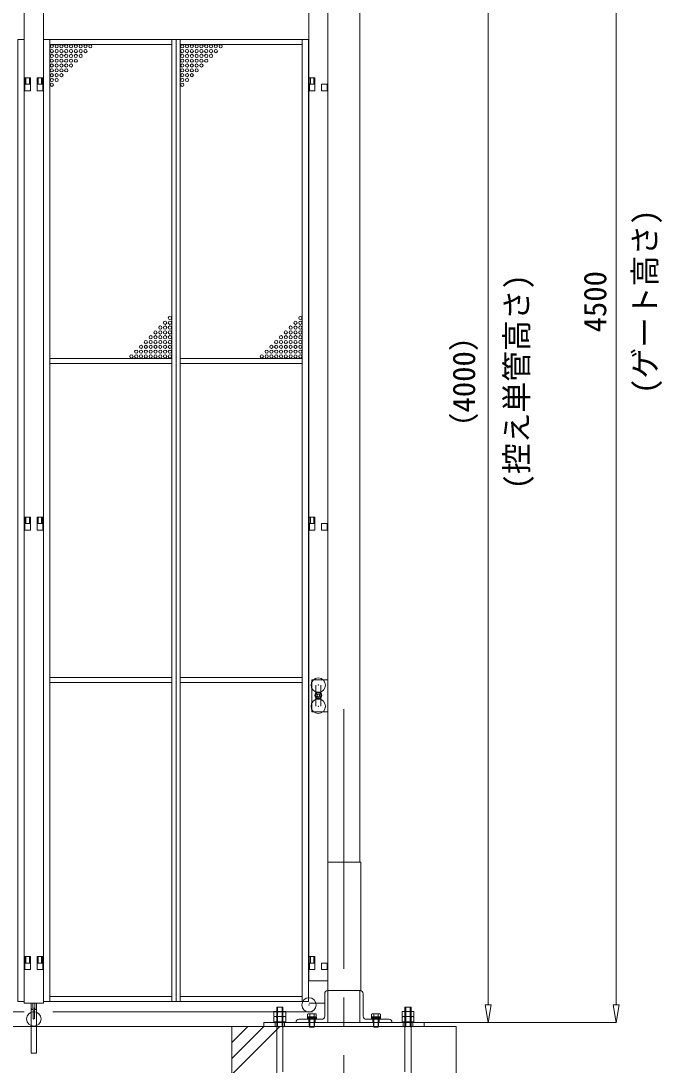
# Model space of a CAD drawing. Units: millimetres, scale not verified. Extents: x -10062 to 10062, y -16938 to 16938.
# Drawn here: x 179 to 2181, y 6092 to 9351 of the extents above; entities that cross this region are included whole.
import ezdxf
from ezdxf.enums import TextEntityAlignment as Align

# ---------------------------------------------------------------- set-up
doc = ezdxf.new("R2010")
doc.units = ezdxf.units.MM
doc.header["$LTSCALE"] = 90
doc.header["$PDMODE"] = 32
doc.header["$PDSIZE"] = 45
for name, pattern in [('CHAIN2', [12, 9, -1, 1, -1]), ('DASHED1', [1.8, 1.2, -0.6]), ('DOUBLE_CHAIN2', [12.8, 9, -1, 0.6, -0.6, 0.6, -1])]:
    doc.linetypes.add(name, pattern=pattern)
for name, color, linetype, lineweight in [('0-2_ACCG-3018', 134, 'Continuous', 18), ('0-5_ﾍﾞｰｽﾗｲﾝ', 134, 'Continuous', 18), ('0-6_ﾎﾞﾙﾄ類', 134, 'Continuous', 18), ('0-8_ﾜｲﾔｰﾛｰﾌﾟ', 134, 'DOUBLE_CHAIN2', 18), ('0-9_基礎工事用PCA小', 134, 'Continuous', 18), ('0-C_寸法', 134, 'Continuous', 18), ('0-D_側固定棒', 134, 'Continuous', 18), ('1-1_中央走行棒', 134, 'Continuous', 18), ('1-6_通芯', 134, 'CHAIN2', 18), ('1-9_標準ﾊﾟﾈﾙ', 134, 'Continuous', 18), ('1-A_標準柱', 134, 'Continuous', 18), ('1-C_落とし棒', 134, 'Continuous', 18)]:
    doc.layers.add(name, color=color, linetype=linetype, lineweight=lineweight)
doc.styles.add('ＭＳ ゴシック', font='')
doc.styles.get('ＭＳ ゴシック').set_extended_font_data('MS Gothic')

msp = doc.modelspace()

# ---------------------------------------------------------------- linework, layer by layer
at = {"layer": '0-2_ACCG-3018'}
for centre in [(275.75, 9271.56), (275.75, 9256.56), (290.75, 9271.56), (290.75, 9256.56), (305.75, 9271.56), (305.75, 9256.56), (320.75, 9271.56), (320.75, 9256.56), (335.75, 9271.56), (335.75, 9256.56), (350.75, 9271.56), (350.75, 9256.56), (365.75, 9271.56), (365.75, 9256.56), (380.75, 9271.56), (380.75, 9256.56), (395.75, 9271.56), (682.75, 9271.56), (682.75, 9256.56), (697.75, 9271.56), (697.75, 9256.56), (712.75, 9271.56), (712.75, 9256.56), (727.75, 9271.56), (727.75, 9256.56), (742.75, 9271.56), (742.75, 9256.56), (757.75, 9271.56), (757.75, 9256.56), (772.75, 9271.56), (772.75, 9256.56), (787.75, 9271.56), (787.75, 9256.56), (802.75, 9271.56), (275.75, 9241.56), (275.75, 9226.56), (290.75, 9241.56), (290.75, 9226.56), (305.75, 9241.56), (305.75, 9226.56), (320.75, 9241.56), (320.75, 9226.56), (335.75, 9241.56), (335.75, 9226.56), (350.75, 9241.56), (350.75, 9226.56), (365.75, 9241.56), (682.75, 9241.56), (682.75, 9226.56), (697.75, 9241.56), (697.75, 9226.56), (712.75, 9241.56), (712.75, 9226.56), (727.75, 9241.56), (727.75, 9226.56), (742.75, 9241.56), (742.75, 9226.56), (757.75, 9241.56), (757.75, 9226.56), (772.75, 9241.56), (275.75, 9211.56), (275.75, 9196.56), (290.75, 9211.56), (290.75, 9196.56), (305.75, 9211.56), (305.75, 9196.56), (320.75, 9211.56), (320.75, 9196.56), (335.75, 9211.56), (682.75, 9211.56), (682.75, 9196.56), (697.75, 9211.56), (697.75, 9196.56), (712.75, 9211.56), (712.75, 9196.56), (727.75, 9211.56), (727.75, 9196.56), (742.75, 9211.56), (275.75, 9181.56), (275.75, 9166.56), (290.75, 9181.56), (290.75, 9166.56), (305.75, 9181.56), (682.75, 9181.56), (682.75, 9166.56), (697.75, 9181.56), (697.75, 9166.56), (712.75, 9181.56), (275.75, 9151.56), (682.75, 9151.56), (629.25, 8408.56), (644.25, 8423.56), (644.25, 8408.56), (1036.25, 8408.56), (1051.25, 8423.56), (1051.25, 8408.56), (599.25, 8378.56), (614.25, 8393.56), (614.25, 8378.56), (629.25, 8393.56), (629.25, 8378.56), (644.25, 8393.56), (644.25, 8378.56), (1006.25, 8378.56), (1021.25, 8393.56), (1021.25, 8378.56), (1036.25, 8393.56), (1036.25, 8378.56), (1051.25, 8393.56), (1051.25, 8378.56), (569.25, 8348.56), (584.25, 8363.56), (584.25, 8348.56), (599.25, 8363.56), (599.25, 8348.56), (614.25, 8363.56), (614.25, 8348.56), (629.25, 8363.56), (629.25, 8348.56), (644.25, 8363.56), (644.25, 8348.56), (976.25, 8348.56), (991.25, 8363.56), (991.25, 8348.56), (1006.25, 8363.56), (1006.25, 8348.56), (1021.25, 8363.56), (1021.25, 8348.56), (1036.25, 8363.56), (1036.25, 8348.56), (1051.25, 8363.56), (1051.25, 8348.56), (539.25, 8318.56), (554.25, 8333.56), (554.25, 8318.56), (569.25, 8333.56), (569.25, 8318.56), (584.25, 8333.56), (584.25, 8318.56), (599.25, 8333.56), (599.25, 8318.56), (614.25, 8333.56), (614.25, 8318.56), (629.25, 8333.56), (629.25, 8318.56), (644.25, 8333.56), (644.25, 8318.56), (946.25, 8318.56), (961.25, 8333.56), (961.25, 8318.56), (976.25, 8333.56), (976.25, 8318.56), (991.25, 8333.56), (991.25, 8318.56), (1006.25, 8333.56), (1006.25, 8318.56), (1021.25, 8333.56), (1021.25, 8318.56), (1036.25, 8333.56), (1036.25, 8318.56), (1051.25, 8333.56), (1051.25, 8318.56), (524.25, 8303.56), (539.25, 8303.56), (554.25, 8303.56), (569.25, 8303.56), (584.25, 8303.56), (599.25, 8303.56), (614.25, 8303.56), (629.25, 8303.56), (644.25, 8303.56), (931.25, 8303.56), (946.25, 8303.56), (961.25, 8303.56), (976.25, 8303.56), (991.25, 8303.56), (1006.25, 8303.56), (1021.25, 8303.56), (1036.25, 8303.56), (1051.25, 8303.56)]:
    msp.add_circle(centre, 5, dxfattribs=at)
at = {"layer": '0-5_ﾍﾞｰｽﾗｲﾝ'}
for p, q in [((-9662.5, 6212.5), (1537.5, 6212.5)), ((1437.5, 6224.5), (2037.5, 6224.5))]:
    msp.add_line(p, q, dxfattribs=at)
at = {"layer": '0-6_ﾎﾞﾙﾄ類'}
for p, q in [((977.98, 6244.53), (977.98, 6259.1)), ((997.03, 6244.53), (997.03, 6259.1)), ((1377.97, 6244.53), (1377.97, 6259.1)), ((1397.03, 6244.53), (1397.03, 6259.1)), ((977.98, 6241.67), (977.98, 6227.1)), ((997.03, 6241.67), (997.03, 6227.1)), ((1075.66, 6251.5), (1073.84, 6250.45)), ((1073.84, 6250.45), (1073.84, 6241.7)), ((1073.84, 6241.7), (1101.17, 6241.7)), ((1075.66, 6251.5), (1099.33, 6251.5)), ((1076.26, 6241.5), (1098.75, 6241.5)), ((1079.5, 6212.5), (1079.5, 6234.5)), ((1080.67, 6250.45), (1080.67, 6241.7)), ((1080.73, 6209.7), (1080.73, 6234.5)), ((1086.3, 6238.5), (1087.38, 6234.5)), ((1087.62, 6238.5), (1088.69, 6234.5)), ((1094.34, 6250.45), (1094.34, 6241.7)), ((1095.5, 6212.5), (1095.5, 6234.5)), ((1099.33, 6251.5), (1101.17, 6250.45)), ((1101.17, 6250.45), (1101.17, 6241.7)), ((1275.67, 6251.5), (1273.83, 6250.45)), ((1273.83, 6250.45), (1273.83, 6241.7)), ((1273.83, 6241.7), (1301.17, 6241.7)), ((1275.67, 6251.5), (1299.34, 6251.5)), ((1276.25, 6241.5), (1298.75, 6241.5)), ((1279.5, 6212.5), (1279.5, 6234.5)), ((1280.66, 6250.45), (1280.66, 6241.7)), ((1280.73, 6209.7), (1280.73, 6234.5)), ((1286.31, 6238.5), (1287.38, 6234.5)), ((1287.62, 6238.5), (1288.69, 6234.5)), ((1294.34, 6250.45), (1294.34, 6241.7)), ((1295.5, 6212.5), (1295.5, 6234.5)), ((1299.34, 6251.5), (1301.17, 6250.45)), ((1301.17, 6250.45), (1301.17, 6241.7)), ((1377.97, 6241.67), (1377.97, 6227.1)), ((1397.03, 6241.67), (1397.03, 6227.1)), ((1079.5, 6212.5), (1080.73, 6209.7)), ((1279.5, 6212.5), (1280.73, 6209.7))]:
    msp.add_line(p, q, dxfattribs=at)
for points in [[(969.02, 6244.53), (969.02, 6259.1), (1005.98, 6259.1), (1005.98, 6244.53), (1003.5, 6243.1), (971.5, 6243.1)], [(1369.03, 6244.53), (1369.03, 6259.1), (1405.97, 6259.1), (1405.97, 6244.53), (1403.51, 6243.1), (1371.5, 6243.1)], [(969.02, 6241.67), (969.02, 6227.1), (1005.98, 6227.1), (1005.98, 6241.67), (1003.5, 6243.1), (971.5, 6243.1)], [(969.5, 6227.1), (1005.5, 6227.1), (1005.5, 6224.5), (969.5, 6224.5)], [(1101.5, 6241.5), (1101.5, 6238.5), (1073.5, 6238.5), (1073.5, 6241.5)], [(1073.5, 6238.5), (1101.5, 6238.5), (1101.5, 6234.5), (1073.5, 6234.5)], [(1301.5, 6241.5), (1301.5, 6238.5), (1273.5, 6238.5), (1273.5, 6241.5)], [(1273.5, 6238.5), (1301.5, 6238.5), (1301.5, 6234.5), (1273.5, 6234.5)], [(1369.03, 6241.67), (1369.03, 6227.1), (1405.97, 6227.1), (1405.97, 6241.67), (1403.51, 6243.1), (1371.5, 6243.1)], [(1369.5, 6227.1), (1405.5, 6227.1), (1405.5, 6224.5), (1369.5, 6224.5)]]:
    msp.add_lwpolyline(points, close=True, dxfattribs=at)
for points in [[(1080.73, 6209.7), (1094.27, 6209.7), (1094.27, 6234.5)], [(1280.73, 6209.7), (1294.27, 6209.7), (1294.27, 6234.5)], [(1079.5, 6212.5), (1095.5, 6212.5), (1094.27, 6209.7)], [(1279.5, 6212.5), (1295.5, 6212.5), (1294.27, 6209.7)]]:
    msp.add_lwpolyline(points, dxfattribs=at)
for centre, radius, start, end in [((973.5, 6252.28), 8.96, 240.0064, 300.0064), ((973.5, 6233.92), 8.96, 60.0064, 120.0064), ((987.5, 6210.65), 32.45, 72.93497, 107.07105), ((987.5, 6275.56), 32.45, 252.93497, 287.07105), ((1001.5, 6252.27), 8.95, 239.98131, 300.0315), ((1001.5, 6233.93), 8.95, 59.98131, 120.0315), ((1077.26, 6245.45), 6.05, 55.616, 124.384), ((1076.26, 6241.7), 0.198, 180, 270), ((1087.5, 6228.89), 22.62, 72.412, 107.588), ((1097.75, 6245.45), 6.05, 55.616, 124.384), ((1098.75, 6241.7), 0.198, 270, 0), ((1277.25, 6245.45), 6.05, 55.616, 124.384), ((1276.25, 6241.7), 0.198, 180, 270), ((1287.5, 6228.89), 22.62, 72.412, 107.588), ((1297.75, 6245.45), 6.05, 55.616, 124.384), ((1298.75, 6241.7), 0.198, 270, 0), ((1373.5, 6252.28), 8.96, 240.0064, 300.0064), ((1373.5, 6233.92), 8.96, 60.0064, 120.0064), ((1387.5, 6210.65), 32.45, 72.93497, 107.07105), ((1387.5, 6275.56), 32.45, 252.93497, 287.07105), ((1401.5, 6252.27), 8.95, 239.98131, 300.0315), ((1401.5, 6233.93), 8.95, 59.98131, 120.0315)]:
    msp.add_arc(centre, radius, start, end, dxfattribs=at)
at = {"layer": '0-8_ﾜｲﾔｰﾛｰﾌﾟ'}
msp.add_line((1089.1, 6257.5), (-7814.1, 6257.5), dxfattribs=at)
at = {"layer": '0-9_基礎工事用PCA小'}
for p, q in [((837.5, 6062.5), (987.5, 6212.5)), ((837.5, 6112.5), (937.5, 6212.5)), ((837.5, 6162.5), (887.5, 6212.5)), ((977.98, 6212.5), (997.03, 6212.5)), ((1397.03, 6212.5), (1377.97, 6212.5))]:
    msp.add_line(p, q, dxfattribs=at)
at = {"layer": '0-9_基礎工事用PCA小', "linetype": 'DASHED1'}
for p, q in [((972.81, 6224.5), (972.81, 6212.5)), ((1002.5, 6224.5), (1002.5, 6212.5)), ((1079.5, 6224.5), (1079.5, 6212.5)), ((1095.5, 6224.5), (1095.5, 6212.5)), ((1279.5, 6224.5), (1279.5, 6212.5)), ((1295.5, 6224.5), (1295.5, 6212.5)), ((1372.5, 6224.5), (1372.5, 6212.5)), ((1402.5, 6224.5), (1402.5, 6212.5))]:
    msp.add_line(p, q, dxfattribs=at)
at = {"layer": '0-9_基礎工事用PCA小'}
for points in [[(977.98, 5695.55), (977.98, 6272.5), (997.03, 6272.5), (997.03, 6070.5)], [(977.98, 6210), (980.48, 6212.5), (980.48, 6272.5), (994.53, 6272.5), (994.53, 6212.5), (997.03, 6210)], [(1397.03, 5695.55), (1397.03, 6272.5), (1377.97, 6272.5), (1377.97, 6070.5)], [(1397.03, 6210), (1394.52, 6212.5), (1394.52, 6272.5), (1380.47, 6272.5), (1380.47, 6212.5), (1377.97, 6210)]]:
    msp.add_lwpolyline(points, dxfattribs=at)
for points in [[(837.5, 5312.5), (1537.5, 5312.5), (1537.5, 6212.5), (837.5, 6212.5)], [(937.5, 6212.5), (1437.5, 6212.5), (1437.5, 6224.5), (937.5, 6224.5)]]:
    msp.add_lwpolyline(points, close=True, dxfattribs=at)
at = {"layer": '0-C_寸法'}
for p, q in [((2037.5, 10669.5), (2037.5, 6279.5)), ((1637.5, 10169.5), (1637.5, 6279.5)), ((1628.33, 6279.5), (1637.5, 6224.5)), ((1628.33, 6279.5), (1646.67, 6279.5)), ((1637.5, 6224.5), (1646.67, 6279.5)), ((2028.33, 6279.5), (2037.5, 6224.5)), ((2028.33, 6279.5), (2046.66, 6279.5)), ((2037.5, 6224.5), (2046.66, 6279.5)), ((1238.5, 6224.5), (2038.5, 6224.5)), ((1326.96, 6224.5), (1638.5, 6224.5))]:
    msp.add_line(p, q, dxfattribs=at)
at = {"layer": '0-D_側固定棒'}
for p, q in [((1077.5, 7801.56), (1077.5, 9153.06)), ((1077.5, 6430.06), (1077.5, 7781.56))]:
    msp.add_line(p, q, dxfattribs=at)
msp.add_lwpolyline([(1077.5, 9173.06), (1077.5, 10025.06), (1137.5, 10025.06), (1137.5, 6355.06), (1077.5, 6355.06), (1077.5, 6410.06)], dxfattribs=at)
for points in [[(1097.15, 9133.06), (1079.85, 9133.06), (1079.85, 9153.06), (1097.15, 9153.06)], [(1135.15, 9133.06), (1117.85, 9133.06), (1117.85, 9153.06), (1135.15, 9153.06)], [(1097.15, 7761.56), (1079.85, 7761.56), (1079.85, 7781.56), (1097.15, 7781.56)], [(1135.15, 7761.56), (1117.85, 7761.56), (1117.85, 7781.56), (1135.15, 7781.56)], [(1112.41, 7253.56), (1117.31, 7245.06), (1112.41, 7236.56), (1102.59, 7236.56), (1097.68, 7245.06), (1102.59, 7253.56)], [(1097.15, 6390.06), (1079.85, 6390.06), (1079.85, 6410.06), (1097.15, 6410.06)], [(1135.15, 6390.06), (1117.85, 6390.06), (1117.85, 6410.06), (1135.15, 6410.06)]]:
    msp.add_lwpolyline(points, close=True, dxfattribs=at)
for radius in [11, 8.5, 4.76, 4.22]:
    msp.add_circle((1107.5, 7245.06), radius, dxfattribs=at)
for start, end in [(132.757, 167.243), (192.757, 227.243), (72.757, 107.243), (252.757, 287.243), (12.757, 47.243), (312.757, 347.243)]:
    msp.add_arc((1107.5, 7245.06), 8.9, start, end, dxfattribs=at)
at = {"layer": '1-1_中央走行棒'}
for p, q in [((189.5, 7801.56), (189.5, 9153.06)), ((249.5, 9153.06), (249.5, 7801.56)), ((189.5, 6430.06), (189.5, 7781.56)), ((249.5, 7781.56), (249.5, 6430.06)), ((211.05, 6285.06), (211.05, 6271.97)), ((216.05, 6285.06), (216.05, 6271.97)), ((217, 6235.56), (217, 6270.56)), ((222, 6270.56), (222, 6235.56)), ((223.05, 6271.97), (223.05, 6285.06)), ((228.05, 6271.97), (228.05, 6285.06))]:
    msp.add_line(p, q, dxfattribs=at)
for points in [[(189.5, 9173.06), (189.5, 10505.06), (194.5, 10505.06)], [(244.5, 10505.06), (249.5, 10505.06), (249.5, 9173.06)], [(249.5, 6410.06), (249.5, 6285.06), (189.5, 6285.06), (189.5, 6410.06)]]:
    msp.add_lwpolyline(points, dxfattribs=at)
for points in [[(209.15, 9133.06), (191.85, 9133.06), (191.85, 9153.06), (209.15, 9153.06)], [(247.15, 9133.06), (229.85, 9133.06), (229.85, 9153.06), (247.15, 9153.06)], [(209.15, 7761.56), (191.85, 7761.56), (191.85, 7781.56), (209.15, 7781.56)], [(247.15, 7761.56), (229.85, 7761.56), (229.85, 7781.56), (247.15, 7781.56)], [(209.15, 6390.06), (191.85, 6390.06), (191.85, 6410.06), (209.15, 6410.06)], [(247.15, 6390.06), (229.85, 6390.06), (229.85, 6410.06), (247.15, 6410.06)]]:
    msp.add_lwpolyline(points, close=True, dxfattribs=at)
for radius, start, end in [(8.5, 180, 252.53653), (3.5, 180, 223.21338), (8.5, 286.74649, 360), (3.5, 314.40796, 360)]:
    msp.add_arc((219.55, 6271.97), radius, start, end, dxfattribs=at)
msp.add_point((219.5, 6235.56), dxfattribs=at)
at = {"layer": '1-6_通芯'}
msp.add_line((1187.5, 5312.5), (1187.5, 7224.5), dxfattribs=at)
at = {"layer": '1-9_標準ﾊﾟﾈﾙ'}
for p, q in [((192.79, 9173.06), (192.79, 9153.06)), ((246.2, 9173.06), (246.2, 9153.06)), ((1080.79, 9173.06), (1080.79, 9153.06)), ((192.79, 7801.56), (192.79, 7781.56)), ((246.2, 7801.56), (246.2, 7781.56)), ((1080.79, 7801.56), (1080.79, 7781.56)), ((192.79, 6430.06), (192.79, 6410.06)), ((246.2, 6430.06), (246.2, 6410.06)), ((1080.79, 6430.06), (1080.79, 6410.06))]:
    msp.add_line(p, q, dxfattribs=at)
at = {"layer": '1-9_標準ﾊﾟﾈﾙ', "linetype": 'DASHED1'}
for p, q in [((195, 9173.06), (195, 9153.06)), ((206, 9173.06), (206, 9153.06)), ((233, 9173.06), (233, 9153.06)), ((244, 9173.06), (244, 9153.06)), ((1083, 9173.06), (1083, 9153.06)), ((1094, 9173.06), (1094, 9153.06)), ((195, 7801.56), (195, 7781.56)), ((206, 7801.56), (206, 7781.56)), ((233, 7801.56), (233, 7781.56)), ((244, 7801.56), (244, 7781.56)), ((1083, 7801.56), (1083, 7781.56)), ((1094, 7801.56), (1094, 7781.56)), ((195, 6430.06), (195, 6410.06)), ((206, 6430.06), (206, 6410.06)), ((233, 6430.06), (233, 6410.06)), ((244, 6430.06), (244, 6410.06)), ((1083, 6430.06), (1083, 6410.06)), ((1094, 6430.06), (1094, 6410.06))]:
    msp.add_line(p, q, dxfattribs=at)
at = {"layer": '1-9_標準ﾊﾟﾈﾙ'}
for points in [[(189, 9293.06), (169.25, 9293.06), (169.25, 6290.06), (189, 6290.06)], [(250, 9293.06), (269.75, 9293.06), (269.75, 6290.06), (250, 6290.06)], [(650.25, 9293.06), (269.75, 9293.06), (269.75, 9277.56), (650.25, 9277.56)], [(663.5, 9293.06), (650.25, 9293.06), (650.25, 6290.06), (663.5, 6290.06)], [(663.5, 9293.06), (676.75, 9293.06), (676.75, 6290.06), (663.5, 6290.06)], [(676.75, 9293.06), (1057.25, 9293.06), (1057.25, 9277.56), (676.75, 9277.56)], [(1077, 9293.06), (1057.25, 9293.06), (1057.25, 6290.06), (1077, 6290.06)], [(650.25, 8297.56), (269.75, 8297.56), (269.75, 8281.56), (650.25, 8281.56)], [(676.75, 8297.56), (1057.25, 8297.56), (1057.25, 8281.56), (676.75, 8281.56)], [(650.25, 7301.56), (269.75, 7301.56), (269.75, 7285.56), (650.25, 7285.56)], [(676.75, 7301.56), (1057.25, 7301.56), (1057.25, 7285.56), (676.75, 7285.56)], [(650.25, 6290.06), (269.75, 6290.06), (269.75, 6305.56), (650.25, 6305.56)], [(676.75, 6290.06), (1057.25, 6290.06), (1057.25, 6305.56), (676.75, 6305.56)]]:
    msp.add_lwpolyline(points, close=True, dxfattribs=at)
for points in [[(189, 9153.06), (209, 9153.06), (209, 9173.06), (189, 9173.06)], [(250, 9153.06), (230, 9153.06), (230, 9173.06), (250, 9173.06)], [(1077, 9153.06), (1097, 9153.06), (1097, 9173.06), (1077, 9173.06)], [(189, 7781.56), (209, 7781.56), (209, 7801.56), (189, 7801.56)], [(250, 7781.56), (230, 7781.56), (230, 7801.56), (250, 7801.56)], [(1077, 7781.56), (1097, 7781.56), (1097, 7801.56), (1077, 7801.56)], [(189, 6410.06), (209, 6410.06), (209, 6430.06), (189, 6430.06)], [(250, 6410.06), (230, 6410.06), (230, 6430.06), (250, 6430.06)], [(1077, 6410.06), (1097, 6410.06), (1097, 6430.06), (1077, 6430.06)]]:
    msp.add_lwpolyline(points, dxfattribs=at)
at = {"layer": '1-A_標準柱'}
for p, q in [((1137.5, 6724.5), (1137.5, 10174.5)), ((1237.5, 6724.5), (1237.5, 10174.5)), ((1100, 7277.5), (1100, 7253.11)), ((1115, 7253.11), (1115, 7277.5)), ((1100, 7237.02), (1100, 7211.5)), ((1115, 7211.5), (1115, 7237.02)), ((1127.5, 6314.5), (1127.5, 6244.5)), ((1247.5, 6314.5), (1247.5, 6244.5)), ((1117.5, 6234.5), (1047.5, 6234.5)), ((1257.5, 6234.5), (1327.5, 6234.5)), ((1137.5, 6224.5), (1237.5, 6224.5))]:
    msp.add_line(p, q, dxfattribs=at)
at = {"layer": '1-A_標準柱', "linetype": 'DASHED1'}
for p, q in [((1077.5, 6234.5), (1077.5, 6224.5)), ((1097.5, 6234.5), (1097.5, 6224.5)), ((1277.5, 6234.5), (1277.5, 6224.5)), ((1297.5, 6234.5), (1297.5, 6224.5))]:
    msp.add_line(p, q, dxfattribs=at)
at = {"layer": '1-A_標準柱'}
for points in [[(1137.5, 7294.5), (1087.5, 7294.5), (1087.5, 7194.5), (1137.5, 7194.5)], [(1240.7, 6724.5), (1137.5, 6724.5), (1137.5, 6324.5), (1240.7, 6324.5)]]:
    msp.add_lwpolyline(points, close=True, dxfattribs=at)
for points in [[(1037.5, 6224.5), (1137.5, 6224.5), (1137.5, 6324.5)], [(1337.5, 6224.5), (1237.5, 6224.5), (1237.5, 6324.5)], [(1078.5, 6284.5), (1127.5, 6284.5), (1127.5, 6274.5)]]:
    msp.add_lwpolyline(points, dxfattribs=at)
for centre, start, end in [((1137.5, 6314.5), 90, 180), ((1237.5, 6314.5), 0, 90), ((1047.5, 6224.5), 90, 180), ((1117.5, 6244.5), 270, 360), ((1257.5, 6244.5), 180, 270), ((1327.5, 6224.5), 0, 90)]:
    msp.add_arc(centre, 10, start, end, dxfattribs=at)
for p in [(1107.5, 7277.5), (1107.5, 7211.5), (1078.5, 6279.5)]:
    msp.add_point(p, dxfattribs=at)
at = {"layer": '1-C_落とし棒'}
msp.add_lwpolyline([(228.05, 6285.06), (228.05, 6128.86), (211.05, 6128.86), (211.05, 6285.06)], close=True, dxfattribs=at)

# ---------------------------------------------------------------- texts
at = {"layer": '0-C_寸法', "style": 'ＭＳ ゴシック'}
for s, p in [('(ゲート高さ)', (2183.1, 8186.5)), ('(控え単管高さ)', (1783.1, 7888.5)), ('4500', (2027.6, 8378.5)), ('（4000）', (1618.23, 8032.5))]:
    msp.add_text(s, height=70.38, rotation=90, dxfattribs=at).set_placement(p, align=Align.BOTTOM_LEFT)

doc.saveas('drawing.dxf')
